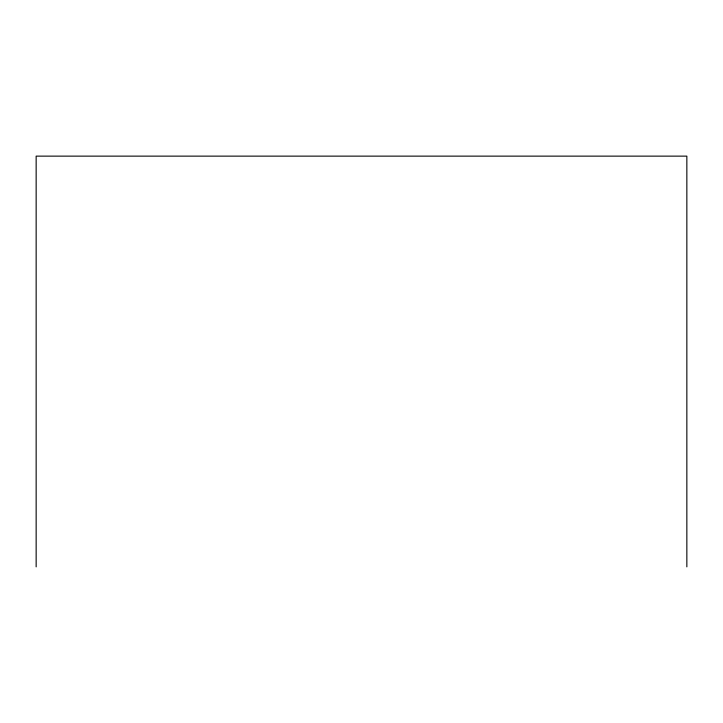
<?xml version="1.0" encoding="UTF-8"?>
<svg xmlns="http://www.w3.org/2000/svg" width="723" height="723" viewBox="0 0 723 723"><rect width="100%" height="100%" fill="white"/><g stroke="black" fill="none" stroke-linecap="round" stroke-linejoin="round"><path stroke-width="1.08" d="M686.85 566.868L686.85 156.132L36.15 156.132L36.15 566.868"/></g></svg>
